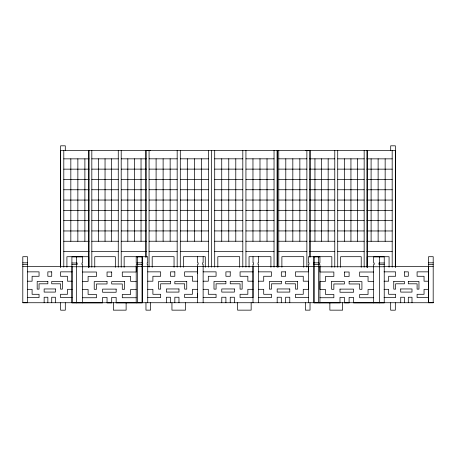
<?xml version="1.0" encoding="UTF-8"?>
<svg xmlns="http://www.w3.org/2000/svg" width="456" height="456" viewBox="0 0 456 456"><rect width="100%" height="100%" fill="white"/><g stroke="black" fill="none" stroke-linecap="round" stroke-linejoin="round"><path stroke-width="0.68" d="M60.671 267.182L60.682 150.469M63.794 267.21L63.806 150.474M66.918 267.296L66.918 256.717L88.783 256.717L88.783 267.296M70.828 241.264L70.834 158.853M77.851 241.264L77.862 158.853M84.879 241.264L84.89 158.853M145.943 257.19L145.948 150.44L150.594 150.44M149.066 267.176L149.072 150.44M152.19 267.262L152.19 256.682L174.049 256.688L174.049 267.267M156.095 241.235L156.1 158.825M163.123 241.235L163.123 158.825M170.145 241.235L170.151 158.825M171.946 302.733L171.946 310.148L185.518 310.148L185.518 302.738M177.173 267.182L177.179 150.44M180.297 267.182L180.302 150.446M183.42 267.267L183.42 256.688L205.28 256.694L205.28 267.267M187.325 241.235L187.33 158.825M194.353 241.235L194.353 158.83M201.375 241.241L201.381 158.83M208.403 267.188L208.409 150.446M211.527 267.159L211.584 150.44M214.702 267.176L214.708 150.44M217.825 267.262L217.825 256.682L239.685 256.688L239.685 267.267M221.73 241.235L221.736 158.825M228.758 241.235L228.764 158.825M235.786 241.235L235.786 158.825M237.587 302.733L237.587 310.148L251.153 310.148L251.153 302.738M242.809 267.182L242.814 150.44M245.932 267.182L245.938 150.446M249.056 267.267L249.056 256.688L270.921 256.694L270.915 267.267M252.96 241.235L252.966 158.825M259.988 241.235L259.994 158.83M267.016 241.241L267.022 158.83M274.039 267.188L274.045 150.446M277.162 267.159L277.168 150.446M278.764 267.176L278.77 150.44M281.888 267.262L281.888 256.682L303.747 256.688L303.747 267.267M285.792 241.235L285.798 158.825M292.82 241.235L292.826 158.825M299.848 241.235L299.848 158.825M305.383 302.733L305.383 310.148L310.029 310.148L310.029 302.738M306.871 267.182L306.877 150.446M310 150.446L309.994 257.195L310.046 150.44L305.4 150.44M313.973 256.705L313.962 302.738L313.956 264.355M314.948 241.241L314.953 158.83M318.624 302.738L318.63 256.705M319.935 302.892L319.941 266.743M321.56 241.241L321.56 158.83M328.166 241.241L328.172 158.836M329.865 302.744L329.865 310.154L342.627 310.16L342.627 302.744M331.843 267.273L331.843 256.694L308.416 256.711L308.416 262.827L308.968 262.827L308.968 264.355L308.416 264.355L308.416 271.85L295.477 271.85L295.477 276.279L303.251 276.279L303.251 281.204L308.416 281.204L308.416 289.315L303.251 289.315L303.251 294.285L295.477 294.285L295.477 297.586L308.416 297.58M334.778 267.193L334.784 150.451M337.719 267.193L337.725 150.451M340.655 267.273L340.655 256.7L361.226 256.7L361.22 267.279M344.331 241.247L344.331 158.836M350.938 241.247L350.943 158.836M357.55 241.247L357.555 158.836M364.162 267.193L364.167 150.457M367.097 267.17L367.103 150.457M367.148 267.29L367.16 150.469M373.606 302.898L373.606 264.52L374.205 264.52L374.205 262.987L373.606 262.987L373.606 256.876L384.243 256.87L384.231 302.892L353.554 302.892L353.554 297.403L349.102 297.403L349.102 302.898L344.44 302.892L344.44 297.397L339.988 297.397L339.988 302.892L313.973 302.892M379.574 302.892L379.586 256.87M390.684 302.767L390.684 310.183L395.323 310.183L395.323 302.767M390.701 150.48L390.701 145.817L395.346 145.817L395.329 267.301M400.716 302.738L400.716 297.244L404.421 297.244L404.421 302.738M408.297 302.738L408.297 297.244L411.996 297.244L411.996 302.738M428.668 302.733L428.674 266.589M433.183 302.733L433.2 256.705L428.532 256.705L428.532 302.733L433.194 302.733L22.806 302.733L22.8 256.705L27.468 256.705L27.48 302.738L22.806 302.733M197.602 297.415L197.642 293.47M253.006 297.415L253.006 266.583M60.648 150.474L395.341 150.474L395.312 267.182M63.806 158.853L89.102 158.853M91.821 158.836L118.264 158.836M121.205 158.836L146.325 158.83M149.072 158.819L177.179 158.825M180.302 158.825L208.409 158.83M214.708 158.819L242.814 158.825M245.938 158.825L274.045 158.83M278.77 158.825L306.877 158.825M309.664 158.83L334.784 158.836M337.725 158.836L364.167 158.836M366.886 158.853L392.183 158.853M91.821 169.142L118.264 169.136M121.205 169.136L146.325 169.13M149.072 169.125L177.179 169.125M180.302 169.125L208.409 169.13M214.708 169.125L242.814 169.125M245.938 169.125L274.045 169.13M278.77 169.125L306.877 169.13M309.664 169.13L334.784 169.136M337.719 169.136L364.167 169.142M63.806 169.153L89.102 169.153M366.886 169.153L392.183 169.153M63.806 179.459L89.102 179.459M91.821 179.442L118.264 179.436M121.205 179.436L146.325 179.436M149.072 179.425L177.179 179.43M180.302 179.43L208.409 179.43M214.708 179.425L242.814 179.43M245.938 179.43L274.045 179.43M278.77 179.425L306.877 179.43M309.658 179.436L334.784 179.436M337.719 179.436L364.167 179.442M366.886 179.459L392.183 179.459M91.821 189.742L118.264 189.742M121.205 189.736L146.325 189.736M149.072 189.725L177.179 189.73M180.302 189.73L208.409 189.736M214.708 189.725L242.814 189.73M245.938 189.73L274.045 189.736M278.77 189.725L306.877 189.73M309.658 189.736L334.784 189.736M337.719 189.742L364.167 189.742M63.806 189.759L89.102 189.759M366.886 189.759L392.183 189.759M63.8 200.059L89.097 200.059M91.821 200.041L118.269 200.041M121.205 200.041L146.325 200.036M149.066 200.024L177.179 200.03M180.297 200.03L208.409 200.036M214.708 200.024L242.814 200.03M245.938 200.03L274.045 200.036M278.77 200.03L306.877 200.03M309.658 200.036L334.784 200.041M337.719 200.041L364.162 200.041M366.886 200.059L392.183 200.059M63.8 210.358L89.097 210.358M91.821 210.347L118.269 210.341M121.205 210.341L146.33 210.336M149.066 210.33L177.173 210.33M180.297 210.33L208.409 210.336M214.708 210.33L242.814 210.33M245.938 210.33L274.045 210.336M278.77 210.33L306.877 210.33M309.658 210.336L334.784 210.341M337.719 210.341L364.162 210.347M366.886 210.358L392.183 210.358M278.77 220.63L306.877 220.636M63.8 220.664L89.097 220.664M91.821 220.647L118.269 220.641M121.205 220.641L146.33 220.641M149.066 220.63L177.173 220.636M180.297 220.636L208.403 220.636M214.708 220.63L242.814 220.636M245.938 220.636L274.045 220.636M309.658 220.641L334.778 220.641M337.719 220.641L364.162 220.647M366.892 220.664L392.188 220.664M63.8 230.964L89.097 230.964M91.821 230.947L118.269 230.941M121.205 230.941L146.33 230.941M149.066 230.93L177.173 230.935M180.297 230.935L208.403 230.941M214.702 230.93L242.814 230.935M245.938 230.935L274.045 230.941M278.764 230.93L306.877 230.935M309.658 230.941L334.778 230.941M337.719 230.941L364.162 230.947M366.892 230.964L392.188 230.964M91.827 241.247L118.269 241.247M121.205 241.247L146.33 241.241M214.702 241.23L242.814 241.235M245.932 241.235L274.045 241.241M278.764 241.235L306.877 241.235M309.658 241.241L334.778 241.247M337.719 241.247L364.162 241.247M63.8 241.264L89.097 241.264M149.066 241.23L177.173 241.235M180.297 241.235L208.403 241.241M366.892 241.264L392.188 241.264M63.8 251.564L89.097 251.564M91.827 251.552L118.269 251.547M121.205 251.547L146.33 251.541M149.066 251.535L177.173 251.535M180.297 251.535L208.403 251.541M214.702 251.535L242.809 251.535M245.932 251.535L274.039 251.541M278.764 251.535L306.871 251.535M309.658 251.541L334.778 251.547M337.719 251.547L364.162 251.552M366.892 251.564L392.188 251.564M142.169 256.87L136.207 256.87L136.207 262.987L136.806 262.987L136.806 264.514L136.207 264.514L136.207 272.01L122.282 272.01L122.282 276.439L130.65 276.433L130.65 281.363L136.207 281.363M313.979 256.87L319.941 256.87L319.941 262.987L319.342 262.987L319.342 264.514L319.941 264.514L319.935 272.01L333.86 272.01L333.86 276.439L325.493 276.433L325.493 281.363L319.935 281.363L319.935 289.469L325.493 289.469L325.493 294.445L333.86 294.445L333.86 297.739L319.935 297.739M22.8 262.827L27.457 262.821M428.543 262.821L433.2 262.827M137.512 262.827L142.745 262.833L142.745 264.36L137.512 264.36M318.63 262.827L313.403 262.827L313.403 264.355L318.63 264.36M71.906 262.987L77.172 262.992L77.172 264.52L71.906 264.514M313.973 262.987L314.572 262.987M384.243 262.987L378.976 262.992L378.976 264.52L384.243 264.514M22.8 264.355L27.457 264.355M428.543 264.355L433.2 264.355M313.973 264.514L314.572 264.514M22.806 266.583L72.099 266.589L72.099 302.738M137.524 266.589L318.624 266.589M384.049 266.589L433.194 266.583M71.911 266.749L137.929 266.743M318.22 266.743L384.231 266.749M27.474 271.856L39.051 271.856L39.051 276.279L32.097 276.285L32.097 281.209L27.474 281.209M72.099 271.85L60.523 271.856L60.523 276.279L67.477 276.279L67.477 281.204L72.099 281.204M147.733 271.856L160.672 271.85L160.672 276.279L152.891 276.279L152.891 281.204L147.733 281.209M197.596 271.85L184.657 271.85L184.657 276.279L192.438 276.279L192.438 281.204L197.596 281.204M203.137 271.856L216.076 271.85L216.076 276.279L208.301 276.279L208.301 281.204L203.137 281.209M253.006 271.85L240.067 271.85L240.067 276.279L247.842 276.279L247.842 281.204L253.006 281.204M258.546 271.856L271.485 271.85L271.485 276.279L263.71 276.279L263.71 281.204L258.546 281.209M384.049 271.85L395.626 271.856L395.626 276.279L388.666 276.279L388.666 281.204L384.049 281.204M428.674 271.856L417.092 271.856L417.092 276.279L424.051 276.285L424.051 281.209L428.668 281.209M82.542 272.015L96.467 272.01L96.467 276.439L88.099 276.439L88.099 281.363L82.542 281.369M373.606 272.015L359.681 272.01L359.681 276.439L368.049 276.439L368.049 281.363L373.606 281.369M27.474 289.321L32.097 289.321L32.097 294.291L39.056 294.291L39.056 297.586L27.474 297.586M72.099 289.315L67.482 289.315L67.482 294.285L60.523 294.285L60.523 297.586L72.099 297.586M384.049 289.315L388.666 289.315L388.666 294.285L395.626 294.285L395.626 297.586L384.043 297.586M428.668 289.321L424.051 289.321L424.051 294.291L417.092 294.291L417.092 297.586L428.668 297.586M147.733 289.315L152.897 289.315L152.897 294.285L160.672 294.285L160.672 297.586L147.733 297.586M197.596 289.315L192.438 289.315L192.438 294.285L184.663 294.285L184.663 297.586L197.602 297.58M203.142 289.315L208.301 289.315L208.301 294.285L216.076 294.285L216.076 297.586L203.142 297.586M253.006 289.315L247.847 289.315L247.847 294.285L240.067 294.285L240.067 297.586L253.006 297.58M258.546 289.315L263.71 289.315L263.71 294.285L271.485 294.285L271.485 297.586L258.546 297.586M82.542 289.474L88.099 289.474L88.099 294.445L96.467 294.445L96.467 297.745L82.542 297.745M136.207 289.469L130.655 289.469L130.655 294.445L122.288 294.445L122.288 297.739L136.207 297.739M373.606 289.474L368.049 289.474L368.049 294.445L359.681 294.445L359.681 297.745L373.606 297.745M142.175 302.892L116.16 302.892L116.16 297.397L111.709 297.397L111.709 302.898L107.046 302.898L107.046 297.403L102.594 297.403L102.594 302.898L71.911 302.898L71.906 256.87L82.536 256.876L82.542 262.992L81.943 262.992L81.943 264.52L82.542 264.52L82.542 302.898M308.416 266.583L308.416 302.733M197.596 266.583L197.636 273.475M136.207 266.743L136.213 302.892M392.177 150.474L392.188 267.21M389.065 267.296L389.065 256.717L367.205 256.717L367.205 267.296M385.155 158.853L385.16 241.264M378.127 158.853L378.132 241.264M371.098 158.853L371.11 241.264M313.956 256.711L313.956 262.827M289.782 302.738L289.782 297.244L285.65 297.244L285.65 302.738M281.318 302.738L281.318 297.244L277.18 297.244L277.18 302.738M277.231 150.44L277.231 267.153M258.546 256.711L258.546 262.833L257.993 262.833L257.993 264.36L258.546 264.355L258.546 302.738M253.006 256.711L253.006 262.833L253.559 262.827L253.559 264.36L253.006 264.36L253.006 302.738M234.378 302.738L234.378 297.244L230.24 297.244L230.24 302.738M225.908 302.738L225.908 297.244L221.77 297.244L221.77 302.738M203.137 256.711L203.137 262.833L202.584 262.833L202.584 264.36L203.137 264.355L203.142 302.738M197.596 256.711L197.596 262.833L198.149 262.827L198.155 264.36L197.596 264.36L197.602 302.738M178.969 302.738L178.969 297.244L174.83 297.244L174.83 302.738M170.498 302.738L170.498 297.244L166.36 297.244L166.36 302.738M150.611 302.733L150.611 310.148L145.966 310.148L145.966 302.738M147.733 302.738L147.733 264.36L147.174 264.36L147.174 262.833L147.733 262.833L147.733 256.717L124.146 256.694L124.146 267.273M145.954 150.44L145.966 257.23M142.186 256.717L142.186 262.833M142.186 264.36L142.192 302.738L142.169 256.711M141.035 158.83L141.041 241.241M137.512 256.705L137.524 302.738M134.423 158.83L134.429 241.241M127.817 158.836L127.817 241.241M126.124 302.744L126.124 310.154L113.356 310.16L113.356 302.744M121.205 150.451L121.21 267.193M118.264 150.451L118.269 267.193M115.334 267.273L115.334 256.7L94.762 256.7L94.762 267.279M111.652 158.836L111.657 241.247M105.045 158.836L105.045 241.247M98.433 158.836L98.433 241.247M91.821 150.457L91.827 267.193M88.886 267.17L88.88 150.457L88.834 267.29M76.574 256.876L76.568 302.892M65.288 150.48L65.288 145.817L60.642 145.817L60.659 267.301M65.305 302.767L65.305 310.183L60.659 310.183L60.659 302.767M55.427 302.738L55.427 297.244L51.727 297.244L51.727 302.738M47.851 302.738L47.851 297.244L44.146 297.244L44.146 302.738M331.62 281.586L331.62 289.292L333.86 289.292L333.86 283.963L344.44 283.963L344.44 281.591L331.62 281.586M339.988 289.115L339.988 292.245L353.554 292.25L353.554 289.115L339.988 289.115M344.44 272.01L344.44 276.439L349.102 276.439L349.102 272.01L344.44 272.01M349.102 281.591L349.102 283.963L359.681 283.963L359.681 289.292L361.921 289.292L361.921 281.591L349.102 281.591M393.762 281.432L393.762 289.132L395.626 289.132L395.626 283.803L404.421 283.809L404.421 281.432L393.762 281.432M400.716 288.956L400.716 292.091L411.996 292.091L411.996 288.961L400.716 288.956M404.421 271.856L404.421 276.279L408.297 276.279L408.297 271.856L404.421 271.856M408.297 281.432L408.297 283.809L417.092 283.809L417.092 289.138L418.956 289.138L418.956 281.432L408.297 281.432M51.722 271.856L47.846 271.856L47.851 276.279L51.722 276.279L51.722 271.856M174.83 271.85L170.498 271.85L170.498 276.279L174.83 276.279L174.83 271.85M230.24 271.85L225.908 271.85L225.908 276.279L230.24 276.279L230.24 271.85M285.644 271.85L281.318 271.85L281.318 276.279L285.644 276.279L285.644 271.85M111.703 272.01L107.046 272.01L107.046 276.439L111.703 276.439L111.703 272.01M47.851 281.432L37.187 281.432L37.192 289.138L39.056 289.138L39.051 283.809L47.851 283.809L47.851 281.432M62.386 281.432L51.727 281.432L51.727 283.809L60.523 283.803L60.523 289.132L62.386 289.132L62.386 281.432M170.498 281.432L158.585 281.432L158.585 289.132L160.672 289.132L160.672 283.803L170.498 283.803L170.498 281.432M186.743 281.432L174.83 281.432L174.83 283.803L184.663 283.803L184.663 289.132L186.743 289.132L186.743 281.432M225.908 281.432L213.995 281.432L213.995 289.132L216.076 289.132L216.076 283.803L225.908 283.803L225.908 281.432M242.153 281.432L230.24 281.432L230.24 283.803L240.067 283.803L240.067 289.132L242.153 289.132L242.153 281.432M281.318 281.432L269.405 281.432L269.405 289.132L271.485 289.132L271.485 283.803L281.318 283.803L281.318 281.432M297.557 281.432L285.644 281.432L285.65 283.803L295.477 283.803L295.477 289.132L297.557 289.132L297.557 281.432M107.046 281.591L94.221 281.591L94.227 289.292L96.467 289.292L96.467 283.963L107.046 283.963L107.046 281.591M124.528 281.586L111.703 281.591L111.703 283.963L122.282 283.963L122.282 289.292L124.528 289.292L124.528 281.586M55.427 288.956L44.146 288.961L44.146 292.091L55.427 292.091L55.427 288.956M178.969 288.956L166.36 288.956L166.36 292.091L178.969 292.091L178.969 288.956M234.378 288.956L221.77 288.956L221.77 292.091L234.378 292.091L234.378 288.956M289.782 288.956L277.18 288.956L277.18 292.091L289.782 292.091L289.782 288.956M116.16 289.115L102.594 289.115L102.594 292.25L116.16 292.245L116.16 289.115"/></g></svg>
